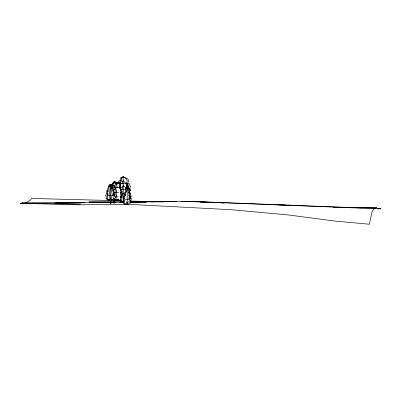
<?xml version="1.0" encoding="UTF-8"?>
<svg xmlns="http://www.w3.org/2000/svg" width="401" height="401" viewBox="0 0 401 401"><rect width="100%" height="100%" fill="white"/><g stroke="black" fill="none" stroke-linecap="round" stroke-linejoin="round"><path stroke-width="0.6" d="M111.869 199.583L112.686 199.307C114.255 198.966 113.834 200.194 112.521 199.137M127.383 204.35L127.413 203.924M122.886 202.61L122.731 201.402L121.488 201.452L121.473 200.134L120.551 199.683M114.034 202.936L113.969 199.041M117.152 184.285C117.859 183.046 115.874 183.964 117.318 183.949M116.611 183.087L116.686 182.635L116.871 183.056M113.954 202.936L113.829 199.041M129.388 198.199L129.603 197.708L129.839 197.843C130.701 197.427 131.478 196.039 130.185 196.114L129.744 195.187L130.054 193.508L129.613 192.686L129.718 191.879L129.322 191.613C129.563 190.52 130.38 186.64 128.094 188.941C128.385 186.901 127.618 186.726 127.553 185.282C128.515 183.593 126.576 183.317 126.746 184.841C126.15 185.728 127.157 187.117 125.999 187.031C127.979 188.64 125.343 188.024 125.829 189.322C127.137 192.099 125.473 191.823 125.338 193.392L125.503 194.43L125.062 196.279L124.531 195.989L124.836 198.189L124.425 198.089L124.29 198.44L124.886 200.901L124.069 201.162L124.726 203.392M117.678 199.347L117.363 200.575L116.521 199.492M113.834 202.936L113.613 199.041M125.448 195.783L125.759 193.969M125.969 192.756L126.28 190.941M126.49 189.728L127.217 185.488L128.15 190.941M115.483 199.853L115.097 200.776L114.385 199.387L113.513 199.152M108.325 199.317L108.46 199.919L110.37 199.688L110.39 203.307L110.892 203.307C110.761 201.833 110.526 198.61 111.769 199.979C111.623 200.485 112.952 199.588 112.952 199.317M112.064 188.645L112.691 188.585C113.724 189.553 113.633 189.808 112.907 190.36M113.022 199.317C112.846 198.746 114.18 199.533 113.699 198.184C113.663 197.412 113.784 196.214 114.049 195.743A0.536 0.376 -90 0 1 114.069 195.307L113.999 194.295L113.448 193.959L113.884 192.249L112.786 191.092L113.493 190.936L112.816 189.803L112.876 188.64L112.145 187.483L112.295 186.179L111.473 185.217L111.498 184.681L110.836 184.149L110.496 184.64M127.493 203.924L127.453 204.35L126.135 204.35L126.004 203.949M113.839 182.3L114.536 181.738L115.057 182.209M107.704 199.603L107.694 199.873L107.989 199.387M115.859 182.721C116.506 181.162 116.41 184.395 117.313 182.425C118.816 181.573 117.618 183.633 118.851 182.886C120.26 183.603 118.972 187.072 120.335 188.781L120.29 190.64C121.428 190.325 121.668 192.746 121.017 192.921C120.345 190.254 121.057 192.505 120.27 193.508C120.631 194.6 121.578 195.377 120.45 196.32C119.383 197.247 121.724 197.372 120.696 198.164L119.999 200.44L119.518 200.585C118.45 200.595 118.009 197.999 117.313 199.723L117.047 199.883C116.245 199.412 116.004 201.934 115.533 200.089L114.38 199.758L114.32 202.936L113.804 202.936L113.884 199.412L113.558 199.041M107.939 193.417L107.207 195.307A0.536 0.376 -90 0 1 107.232 195.743C107.508 196.32 107.694 197.588 107.488 198.505C107.383 199.447 108.415 198.776 108.26 199.317M110.225 186.966L110.641 185.788L111.678 188.726M114.25 187.558L114.701 186.465M121.869 183.763L123.072 180.896L124.069 181.533M121.849 189.357L123.358 185.763L126.561 188.56M121.583 197.066L123.212 193.182L124.997 194.736M125.899 203.989L124.751 203.944M117.483 182.721L118.33 182.174L118.636 183.137L119.077 182.635L119.488 183.367L120.415 183.543L119.919 184.45L120.611 187.197L120.46 188.29L121.117 188.991L121.007 190.64C122.22 190.274 122.561 192.746 121.814 192.921C121.323 189.879 121.287 193.222 121.067 194.305C122.39 194.555 121.739 195.818 121.177 196.32C120.004 197.282 122.596 197.352 121.453 198.164L120.676 200.44L119.493 200.279M111.759 186.27L113.202 185.352L112.044 185.026L111.924 184.655L112.345 183.673L112.952 183.608C113.874 183.222 112.551 182.59 113.232 182.134C114.38 182.109 115.177 181.488 116.11 182.58L116.455 183.142M126.019 201.583L127.217 203.748L128.41 201.583M112.255 184.244L112.531 183.673L113.358 183.312L113.323 182.134L114.215 182.194L114.761 181.748L115.929 182.209L116.886 183.142M113.343 191.367L115.443 187.964L116.606 192.34M113.944 194.906L114.541 193.934M125.353 203.989L123.729 203.944M113.548 186.585L114.621 185.127M111.378 198.65L110.641 199.643L109.533 198.154M129.157 203.513L129.824 202.249C129.698 200.104 129.518 200.941 130.15 198.294L128.871 198.751L128.906 197.708C129.603 197.919 130.3 195.944 129.312 196.114L129.002 195.187L129.222 193.508L128.706 191.613C129.287 190.059 128.616 189.919 128.791 187.924C127.292 189.868 129.112 187.397 128.345 186.671L128.125 186.836L128.14 186.004L127.603 186.315L127.959 184.45L127.483 184.139C127.172 182.986 126.751 185.167 126.636 185.944C126.25 186.846 127.172 187.643 126.265 187.949L125.884 188.726C124.019 187.613 126.661 191.818 125.558 192.259C125.022 192.781 124.16 191.924 124.556 193.392C125.202 194.239 124.355 195.959 123.864 196.209C122.972 195.357 123.458 197.688 123.909 197.989L123.082 198.44L123.919 200.901L122.766 201.162L122.992 202.39L123.698 203.392M377.201 208.515L380.95 208.66L378.394 208.966L376.298 207.898L374.674 208.966L374.208 208.66L372.118 211.397L369.346 224.234L335.482 221.131L288.164 214.931L231.111 209.698L126.741 204.229L79.423 204.851L22.371 203.357M119.939 187.954L120.275 187.523L119.979 186.956M113.122 190.59L114.666 188.836M129.307 192.009C130.48 191.462 129.724 193.954 130.666 194.244L131.187 196.976L129.804 197.818L129.929 198.365M111.277 199.352L111.403 200.164L110.731 200.239L110.816 203.307L110.781 200.189L111.162 199.954M129.959 203.513L131.222 201.122C131.017 200.645 129.212 200.866 131.057 199.833L131.368 198.294L130.841 198.189L130.079 198.781M119.267 200.174L119.062 200.365L118.902 199.823M123.378 201.387L123.653 201.182M117.032 183.067L117.363 182.836M25.373 202.736A1680.34 51.844 -90 0 1 22.095 202.736L21.193 203.327L20.05 203.327L80.566 204.104M26.276 202.736L30.461 199.999L31.654 198.445L121.027 200.786M119.077 183.447L120.576 182.49M121.573 181.853L123.072 180.896L126.36 183.763M120.285 187.723L121.308 187.072M122.33 186.415L123.358 185.763M121.693 194.154L123.212 193.182M112.11 199.513L111.508 199.583M128.16 186.696L128.576 186.239L127.713 185.207M118.611 199.683L117.368 200.365L117.142 199.823M128.014 188.325L128.049 189.142M111.719 186.059L113.298 185.352L112.26 185.026L112.155 184.655M129.137 190.054L129.784 190.119C132.576 191.959 128.756 187.919 130.235 186.696L130.821 186.239L129.683 185.493L129.658 184.345L129.157 183.693C127.959 184.285 127.172 182.009 128.616 181.668L128.811 180.595L127.844 179.087L124.831 177.282L122.746 176.766L121.583 178.064C120.079 176.39 120.48 179.518 120.932 180.159L120.435 181.006L119.448 180.58L118.866 180.966L118.741 181.583L119.152 182.154L118.716 183.157L118.937 183.528M109.769 199.583L109.167 199.513M23.283 203.513L28.286 203.447M33.91 203.372L35.784 203.347M54.531 203.101L122.656 202.209M130.781 202.104L187.026 201.367L374.208 208.66M24.185 203.513L28.556 203.457M34.175 203.382L35.423 203.367M56.03 203.101L84.746 202.736M89.338 202.7L115.588 202.36M119.964 202.299L123.087 202.259M130.586 202.164L146.215 201.959M150.586 201.898L176.836 201.558M181.212 201.497L191.212 201.367L297.672 205.467M120.225 183.763L127.563 183.763M113.303 187.558L119.277 187.558M120.671 189.357L125.603 189.357M113.849 192.34L118.766 192.34M114.952 196.851L118.225 196.851M120.47 197.066L123.408 197.066M125.423 199.417L129.608 199.417M123.383 202.61L122.771 202.61L122.551 201.402L120.801 201.452L120.776 200.134M22.095 202.736L84.967 202.736M88.932 201.367L122.751 201.803M130.265 201.898L146.43 202.119M333.677 207.337L376.765 207.898M333.958 207.357L376.298 207.898M130.4 201.031L163.523 201.898M267.267 204.62L271.016 204.716M277.893 204.896L286.018 205.111M287.893 205.157L362.213 207.924M187.026 201.367L197.613 201.914M200.099 202.039L205.081 202.294M210.685 202.585L213.177 202.711M191.212 201.367L209.337 202.32M210.585 202.385L216.836 202.711M220.585 202.906L224.334 203.101M112.105 186.726L112.526 187.112L112.26 188.35L112.947 188.871L113.047 187.743L112.646 186.866L112.786 186.174L113.643 185.352L112.982 184.655L113.202 183.673L113.678 183.312L113.578 182.3L114.17 182.194L114.335 181.738L114.861 183.142L115.247 182.174L115.328 183.137L115.448 182.635L115.804 183.543L116.18 197.683L115.839 200.545L115.237 199.096L114.716 200.766L114.195 199.758L114.18 202.936M128.541 203.979L127.703 203.929M128.526 204.204L127.558 203.929M118.626 199.182L117.924 199.182L117.383 199.883C116.465 199.187 116.576 201.683 115.844 200.48M119.774 187.688L120.736 188.004L121.117 187.523L120.405 186.28L120.706 184.671L120.054 183.367L120.325 182.154L120.029 181.257L120.305 180.595L121.082 181.057L121.418 180.801L121.418 177.538L122.195 178.074L122.866 176.766L124.34 177.282L126.47 179.087L127.157 180.595L127.017 181.668C125.618 182.686 127.132 183.738 127.598 184.139L127.673 184.931M115.699 200.089L114.41 199.758L114.345 202.936M119.328 200.264L118.922 199.853M116.771 184.154L116.054 183.182L117.473 187.558M110.912 184.806C108.721 183.112 107.919 189.046 107.152 190.34C106.225 191.422 106.942 190.686 107.603 191.092C107.122 191.673 105.979 192.059 106.165 192.771C106.806 194.044 105.984 194.154 105.789 195.307A0.536 0.536 0 0 1 105.819 195.743L105.663 196.019L106.105 196.064L106.425 196.966L106.11 198.986L106.616 198.766L106.831 199.322L107.237 198.881L107.558 199.919L108.551 199.668L109.017 200.465L109.147 199.723L109.493 200.465L109.583 199.723L109.874 199.979L110.009 199.578L110.445 199.688L110.46 203.307L110.551 200.239L110.1 200.164L110.235 199.538M112.671 190.625L114.41 191.879L114.009 192.976L114.536 193.848L114.019 194.144L114.345 195.568L115.493 197.397L115.182 198.094L114.445 198.244L114.881 199.828L114.27 199.758L114.235 202.936M113.343 193.417L113.964 195.177L107.313 195.177L107.283 194.295L107.829 193.959L107.393 192.249L108.496 191.092L107.789 190.936L109.187 187.247L109.137 186.159L108.786 186.254L110.445 184.149L110.861 185.122M111.714 186.28L111.684 185.713M115.734 193.573L116.606 196.851M126.36 203.949L126.45 204.35M128.36 192.149L128.566 193.362M128.881 195.182L129.087 196.39M129.297 197.603L129.503 198.811M127.217 183.603L127.217 203.748M127.217 203.883L127.217 204.35M123.157 176.766L123.157 200.991M123.157 201.402L123.157 202.61M110.641 184.149L110.641 203.307M115.699 187.026L115.653 188.179L115.699 187.026M119.408 187.026L119.012 187.868L119.252 188.179L119.749 187.237L119.408 187.026M120.019 187.026L119.749 188.164L120.4 187.237L120.019 187.026M114.987 183.783L114.917 184.024L114.987 183.783M117.032 183.783C116.47 184.53 116.31 183.067 117.032 183.783M114.591 186.114C114.761 187.061 114.721 185.082 114.591 186.114M111.704 186.159L111.919 186.345L111.704 186.159M110.641 185.788L108.977 195.177L110.641 199.643L112.305 195.177L110.641 185.788M109.583 186.184L109.358 186.345L109.583 186.184"/></g></svg>
